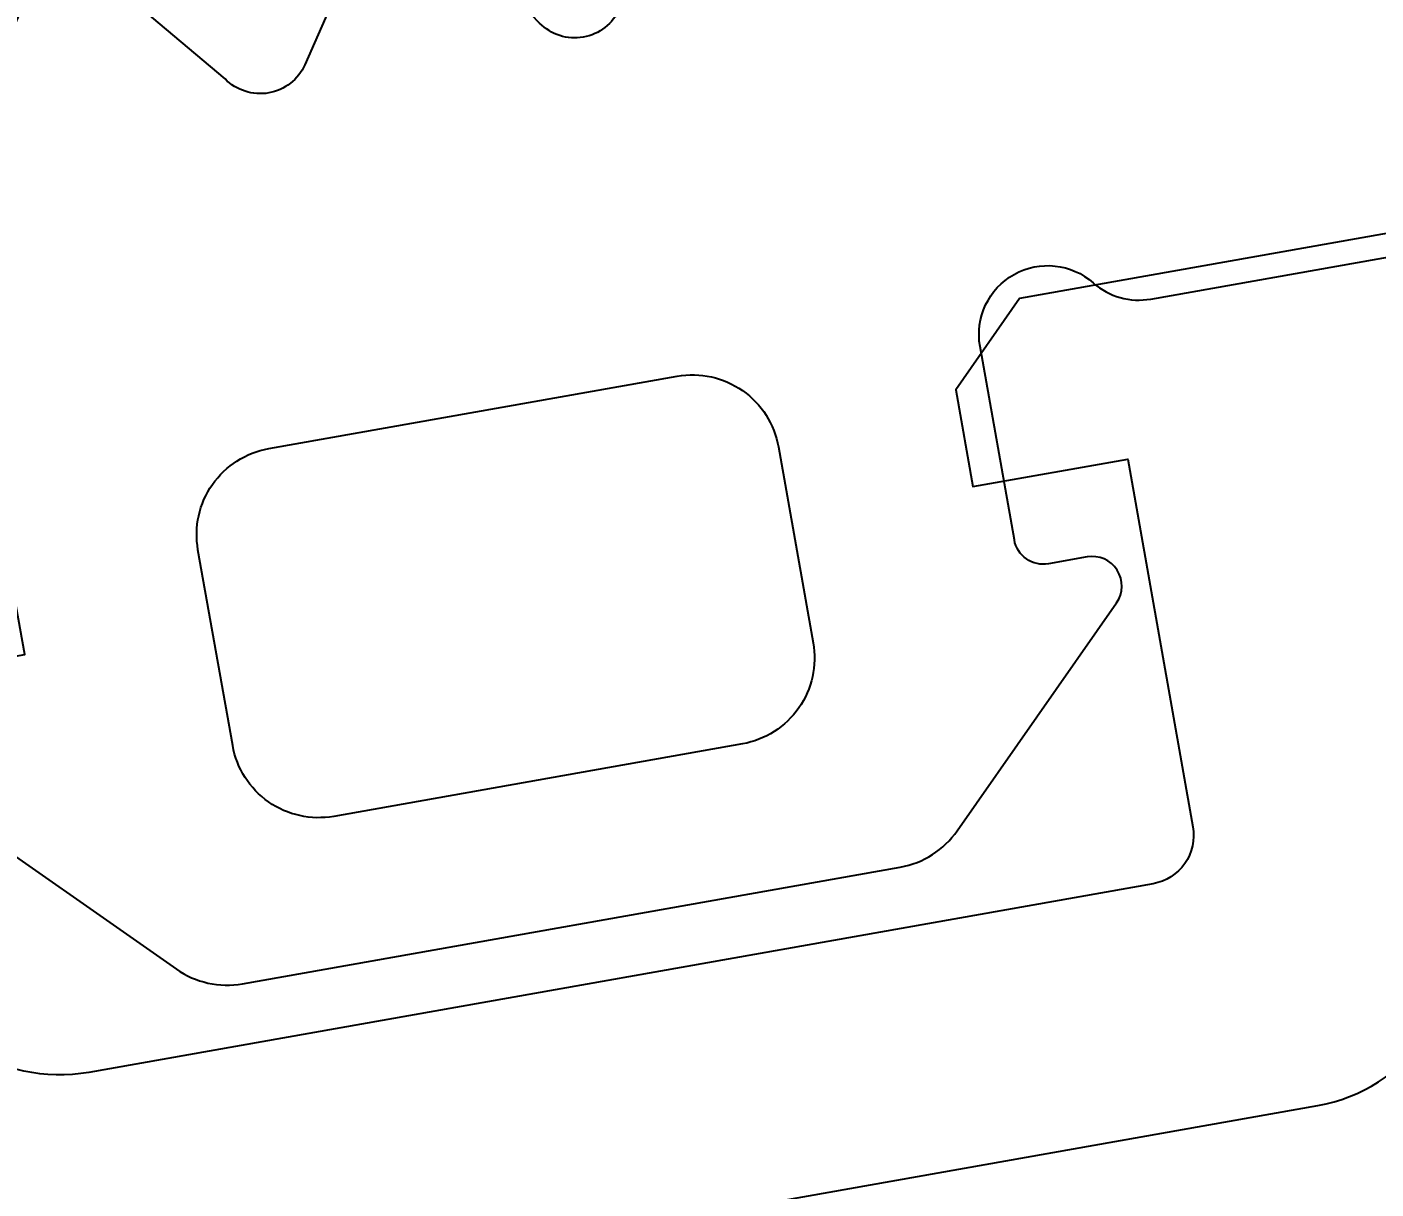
# Model space of a CAD drawing. Header units: millimetres. Extents: x 0 to 8967983, y -224399 to 13801.
# Drawn here: x 69245.44 to 69253.81, y -193874.36 to -193867.15 of the extents above; entities that cross this region are included whole.
import ezdxf
from ezdxf import colors
from ezdxf.entities.mleader import LeaderData, LeaderLine
from ezdxf.math import Vec2, Vec3

# ---------------------------------------------------------------- set-up
doc = ezdxf.new("R2010")
doc.units = ezdxf.units.MM
doc.header["$LTSCALE"] = 10
doc.layers.add('Архитектура', color=251, linetype='Continuous')
doc.layers.get('0').off()
doc.layers.get('0').freeze()
doc.styles.add('ISOCPEUR', font='isocpeur.TTF', dxfattribs={"width": 0.7})

# ---------------------------------------------------------------- blocks, each defined once
blk = doc.blocks.new('_DOTSMALL')
at = {"color": 0, "linetype": 'ByBlock', "const_width": 0.5}
blk.add_lwpolyline([(-0.0625, 0, 1), (0.0625, 0, 1)], format="xyb", close=True, dxfattribs=at)

msp = doc.modelspace()

# ---------------------------------------------------------------- linework, layer by layer
at = {"layer": 'Архитектура', "lineweight": 25, "transparency": 33554684}
for points in [[(69259.9549, -193829.3696), (69265.7392, -193862.0058, 0.414326), (69266.3752, -193862.4503), (69267.6958, -193862.2162, 0.410627), (69268.1415, -193861.587), (69268.0232, -193860.9199, 0.492552), (69267.7586, -193860.7192), (69267.2604, -193860.8075, -0.441111), (69266.9778, -193860.6099), (69266.7097, -193858.7558, -0.208057), (69266.9901, -193857.9, -0.000016), (69268.9176, -193855.1451, -0.439819), (69270.3609, -193854.8893, -0.000016), (69273.1178, -193856.8139, -0.208057), (69273.6752, -193857.5212), (69274.0608, -193859.3545, -0.441111), (69273.8632, -193859.6372), (69273.3651, -193859.7255, 0.492552), (69273.1855, -193860.005), (69273.3037, -193860.6721, 0.410627), (69273.9385, -193861.1098), (69275.2591, -193860.8757, 0.414326), (69275.7036, -193860.2397), (69269.9192, -193827.6035, 0.523933)], [(69259.9549, -193829.3696), (69265.7392, -193862.0058, 0.414326), (69266.3752, -193862.4503), (69267.6958, -193862.2162, 0.410627), (69268.1415, -193861.587), (69268.0232, -193860.9199, 0.492552), (69267.7586, -193860.7192), (69267.2604, -193860.8075, -0.441111), (69266.9778, -193860.6099), (69266.7097, -193858.7558, -0.208057), (69266.9901, -193857.9, -0.000016), (69268.9176, -193855.1451, -0.439819), (69270.3609, -193854.8893, -0.000016), (69273.1178, -193856.8139, -0.208057), (69273.6752, -193857.5212), (69274.0608, -193859.3545, -0.441111), (69273.8632, -193859.6372), (69273.3651, -193859.7255, 0.492552), (69273.1855, -193860.005), (69273.3037, -193860.6721, 0.410627), (69273.9385, -193861.1098), (69275.2591, -193860.8757, 0.414326), (69275.7036, -193860.2397), (69269.9192, -193827.6035, 0.523933)], [(69259.9549, -193829.3696), (69265.7392, -193862.0058, 0.414326), (69266.3752, -193862.4503), (69267.6958, -193862.2162, 0.410627), (69268.1415, -193861.587), (69268.0232, -193860.9199, 0.492552), (69267.7586, -193860.7192), (69267.2604, -193860.8075, -0.441111), (69266.9778, -193860.6099), (69266.7097, -193858.7558, -0.208057), (69266.9901, -193857.9, -0.000016), (69268.9176, -193855.1451, -0.439819), (69270.3609, -193854.8893, -0.000016), (69273.1178, -193856.8139, -0.208057), (69273.6752, -193857.5212), (69274.0608, -193859.3545, -0.441111), (69273.8632, -193859.6372), (69273.3651, -193859.7255, 0.492552), (69273.1855, -193860.005), (69273.3037, -193860.6721, 0.410627), (69273.9385, -193861.1098), (69275.2591, -193860.8757, 0.414326), (69275.7036, -193860.2397), (69269.9192, -193827.6035, 0.523933)], [(69259.9549, -193829.3696), (69265.7392, -193862.0058, 0.414326), (69266.3752, -193862.4503), (69267.6958, -193862.2162, 0.410627), (69268.1415, -193861.587), (69268.0232, -193860.9199, 0.492552), (69267.7586, -193860.7192), (69267.2604, -193860.8075, -0.441111), (69266.9778, -193860.6099), (69266.7097, -193858.7558, -0.208057), (69266.9901, -193857.9, -0.000016), (69268.9176, -193855.1451, -0.439819), (69270.3609, -193854.8893, -0.000016), (69273.1178, -193856.8139, -0.208057), (69273.6752, -193857.5212), (69274.0608, -193859.3545, -0.441111), (69273.8632, -193859.6372), (69273.3651, -193859.7255, 0.492552), (69273.1855, -193860.005), (69273.3037, -193860.6721, 0.410627), (69273.9385, -193861.1098), (69275.2591, -193860.8757, 0.414326), (69275.7036, -193860.2397), (69269.9192, -193827.6035, 0.523933)], [(69259.9549, -193829.3696), (69265.7392, -193862.0058, 0.414326), (69266.3752, -193862.4503), (69267.6958, -193862.2162, 0.410627), (69268.1415, -193861.587), (69268.0232, -193860.9199, 0.492552), (69267.7586, -193860.7192), (69267.2604, -193860.8075, -0.441111), (69266.9778, -193860.6099), (69266.7097, -193858.7558, -0.208057), (69266.9901, -193857.9, -0.000016), (69268.9176, -193855.1451, -0.439819), (69270.3609, -193854.8893, -0.000016), (69273.1178, -193856.8139, -0.208057), (69273.6752, -193857.5212), (69274.0608, -193859.3545, -0.441111), (69273.8632, -193859.6372), (69273.3651, -193859.7255, 0.492552), (69273.1855, -193860.005), (69273.3037, -193860.6721, 0.410627), (69273.9385, -193861.1098), (69275.2591, -193860.8757, 0.414326), (69275.7036, -193860.2397), (69269.9192, -193827.6035, 0.523933)], [(69259.9549, -193829.3696), (69265.7392, -193862.0058, 0.414326), (69266.3752, -193862.4503), (69267.6958, -193862.2162, 0.410627), (69268.1415, -193861.587), (69268.0232, -193860.9199, 0.492552), (69267.7586, -193860.7192), (69267.2604, -193860.8075, -0.441111), (69266.9778, -193860.6099), (69266.7097, -193858.7558, -0.208057), (69266.9901, -193857.9, -0.000016), (69268.9176, -193855.1451, -0.439819), (69270.3609, -193854.8893, -0.000016), (69273.1178, -193856.8139, -0.208057), (69273.6752, -193857.5212), (69274.0608, -193859.3545, -0.441111), (69273.8632, -193859.6372), (69273.3651, -193859.7255, 0.492552), (69273.1855, -193860.005), (69273.3037, -193860.6721, 0.410627), (69273.9385, -193861.1098), (69275.2591, -193860.8757, 0.414326), (69275.7036, -193860.2397), (69269.9192, -193827.6035, 0.523933)], [(69259.9549, -193829.3696), (69265.7392, -193862.0058, 0.414326), (69266.3752, -193862.4503), (69267.6958, -193862.2162, 0.410627), (69268.1415, -193861.587), (69268.0232, -193860.9199, 0.492552), (69267.7586, -193860.7192), (69267.2604, -193860.8075, -0.441111), (69266.9778, -193860.6099), (69266.7097, -193858.7558, -0.208057), (69266.9901, -193857.9, -0.000016), (69268.9176, -193855.1451, -0.439819), (69270.3609, -193854.8893, -0.000016), (69273.1178, -193856.8139, -0.208057), (69273.6752, -193857.5212), (69274.0608, -193859.3545, -0.441111), (69273.8632, -193859.6372), (69273.3651, -193859.7255, 0.492552), (69273.1855, -193860.005), (69273.3037, -193860.6721, 0.410627), (69273.9385, -193861.1098), (69275.2591, -193860.8757, 0.414326), (69275.7036, -193860.2397), (69269.9192, -193827.6035, 0.523933)], [(69259.9549, -193829.3696), (69265.7392, -193862.0058, 0.414326), (69266.3752, -193862.4503), (69267.6958, -193862.2162, 0.410627), (69268.1415, -193861.587), (69268.0232, -193860.9199, 0.492552), (69267.7586, -193860.7192), (69267.2604, -193860.8075, -0.441111), (69266.9778, -193860.6099), (69266.7097, -193858.7558, -0.208057), (69266.9901, -193857.9, -0.000016), (69268.9176, -193855.1451, -0.439819), (69270.3609, -193854.8893, -0.000016), (69273.1178, -193856.8139, -0.208057), (69273.6752, -193857.5212), (69274.0608, -193859.3545, -0.441111), (69273.8632, -193859.6372), (69273.3651, -193859.7255, 0.492552), (69273.1855, -193860.005), (69273.3037, -193860.6721, 0.410627), (69273.9385, -193861.1098), (69275.2591, -193860.8757, 0.414326), (69275.7036, -193860.2397), (69269.9192, -193827.6035, 0.523933)], [(69259.9549, -193829.3696), (69265.7392, -193862.0058, 0.414326), (69266.3752, -193862.4503), (69267.6958, -193862.2162, 0.410627), (69268.1415, -193861.587), (69268.0232, -193860.9199, 0.492552), (69267.7586, -193860.7192), (69267.2604, -193860.8075, -0.441111), (69266.9778, -193860.6099), (69266.7097, -193858.7558, -0.208057), (69266.9901, -193857.9, -0.000016), (69268.9176, -193855.1451, -0.439819), (69270.3609, -193854.8893, -0.000016), (69273.1178, -193856.8139, -0.208057), (69273.6752, -193857.5212), (69274.0608, -193859.3545, -0.441111), (69273.8632, -193859.6372), (69273.3651, -193859.7255, 0.492552), (69273.1855, -193860.005), (69273.3037, -193860.6721, 0.410627), (69273.9385, -193861.1098), (69275.2591, -193860.8757, 0.414326), (69275.7036, -193860.2397), (69269.9192, -193827.6035, 0.523933)], [(69259.9549, -193829.3696), (69265.7392, -193862.0058, 0.414326), (69266.3752, -193862.4503), (69267.6958, -193862.2162, 0.410627), (69268.1415, -193861.587), (69268.0232, -193860.9199, 0.492552), (69267.7586, -193860.7192), (69267.2604, -193860.8075, -0.441111), (69266.9778, -193860.6099), (69266.7097, -193858.7558, -0.208057), (69266.9901, -193857.9, -0.000016), (69268.9176, -193855.1451, -0.439819), (69270.3609, -193854.8893, -0.000016), (69273.1178, -193856.8139, -0.208057), (69273.6752, -193857.5212), (69274.0608, -193859.3545, -0.441111), (69273.8632, -193859.6372), (69273.3651, -193859.7255, 0.492552), (69273.1855, -193860.005), (69273.3037, -193860.6721, 0.410627), (69273.9385, -193861.1098), (69275.2591, -193860.8757, 0.414326), (69275.7036, -193860.2397), (69269.9192, -193827.6035, 0.523933)], [(69259.9549, -193829.3696), (69265.7392, -193862.0058, 0.414326), (69266.3752, -193862.4503), (69267.6958, -193862.2162, 0.410627), (69268.1415, -193861.587), (69268.0232, -193860.9199, 0.492552), (69267.7586, -193860.7192), (69267.2604, -193860.8075, -0.441111), (69266.9778, -193860.6099), (69266.7097, -193858.7558, -0.208057), (69266.9901, -193857.9, -0.000016), (69268.9176, -193855.1451, -0.439819), (69270.3609, -193854.8893, -0.000016), (69273.1178, -193856.8139, -0.208057), (69273.6752, -193857.5212), (69274.0608, -193859.3545, -0.441111), (69273.8632, -193859.6372), (69273.3651, -193859.7255, 0.492552), (69273.1855, -193860.005), (69273.3037, -193860.6721, 0.410627), (69273.9385, -193861.1098), (69275.2591, -193860.8757, 0.414326), (69275.7036, -193860.2397), (69269.9192, -193827.6035, 0.523933)], [(69259.9549, -193829.3696), (69265.7392, -193862.0058, 0.414326), (69266.3752, -193862.4503), (69267.6958, -193862.2162, 0.410627), (69268.1415, -193861.587), (69268.0232, -193860.9199, 0.492552), (69267.7586, -193860.7192), (69267.2604, -193860.8075, -0.441111), (69266.9778, -193860.6099), (69266.7097, -193858.7558, -0.208057), (69266.9901, -193857.9, -0.000016), (69268.9176, -193855.1451, -0.439819), (69270.3609, -193854.8893, -0.000016), (69273.1178, -193856.8139, -0.208057), (69273.6752, -193857.5212), (69274.0608, -193859.3545, -0.441111), (69273.8632, -193859.6372), (69273.3651, -193859.7255, 0.492552), (69273.1855, -193860.005), (69273.3037, -193860.6721, 0.410627), (69273.9385, -193861.1098), (69275.2591, -193860.8757, 0.414326), (69275.7036, -193860.2397), (69269.9192, -193827.6035, 0.523933)], [(69259.9549, -193829.3696), (69265.7392, -193862.0058, 0.414326), (69266.3752, -193862.4503), (69267.6958, -193862.2162, 0.410627), (69268.1415, -193861.587), (69268.0232, -193860.9199, 0.492552), (69267.7586, -193860.7192), (69267.2604, -193860.8075, -0.441111), (69266.9778, -193860.6099), (69266.7097, -193858.7558, -0.208057), (69266.9901, -193857.9, -0.000016), (69268.9176, -193855.1451, -0.439819), (69270.3609, -193854.8893, -0.000016), (69273.1178, -193856.8139, -0.208057), (69273.6752, -193857.5212), (69274.0608, -193859.3545, -0.441111), (69273.8632, -193859.6372), (69273.3651, -193859.7255, 0.492552), (69273.1855, -193860.005), (69273.3037, -193860.6721, 0.410627), (69273.9385, -193861.1098), (69275.2591, -193860.8757, 0.414326), (69275.7036, -193860.2397), (69269.9192, -193827.6035, 0.523933)], [(69259.9549, -193829.3696), (69265.7392, -193862.0058, 0.414326), (69266.3752, -193862.4503), (69267.6958, -193862.2162, 0.410627), (69268.1415, -193861.587), (69268.0232, -193860.9199, 0.492552), (69267.7586, -193860.7192), (69267.2604, -193860.8075, -0.441111), (69266.9778, -193860.6099), (69266.7097, -193858.7558, -0.208057), (69266.9901, -193857.9, -0.000016), (69268.9176, -193855.1451, -0.439819), (69270.3609, -193854.8893, -0.000016), (69273.1178, -193856.8139, -0.208057), (69273.6752, -193857.5212), (69274.0608, -193859.3545, -0.441111), (69273.8632, -193859.6372), (69273.3651, -193859.7255, 0.492552), (69273.1855, -193860.005), (69273.3037, -193860.6721, 0.410627), (69273.9385, -193861.1098), (69275.2591, -193860.8757, 0.414326), (69275.7036, -193860.2397), (69269.9192, -193827.6035, 0.523933)], [(69259.9549, -193829.3696), (69265.7392, -193862.0058, 0.414326), (69266.3752, -193862.4503), (69267.6958, -193862.2162, 0.410627), (69268.1415, -193861.587), (69268.0232, -193860.9199, 0.492552), (69267.7586, -193860.7192), (69267.2604, -193860.8075, -0.441111), (69266.9778, -193860.6099), (69266.7097, -193858.7558, -0.208057), (69266.9901, -193857.9, -0.000016), (69268.9176, -193855.1451, -0.439819), (69270.3609, -193854.8893, -0.000016), (69273.1178, -193856.8139, -0.208057), (69273.6752, -193857.5212), (69274.0608, -193859.3545, -0.441111), (69273.8632, -193859.6372), (69273.3651, -193859.7255, 0.492552), (69273.1855, -193860.005), (69273.3037, -193860.6721, 0.410627), (69273.9385, -193861.1098), (69275.2591, -193860.8757, 0.414326), (69275.7036, -193860.2397), (69269.9192, -193827.6035, 0.523933)], [(69259.9549, -193829.3696), (69265.7392, -193862.0058, 0.414326), (69266.3752, -193862.4503), (69267.6958, -193862.2162, 0.410627), (69268.1415, -193861.587), (69268.0232, -193860.9199, 0.492552), (69267.7586, -193860.7192), (69267.2604, -193860.8075, -0.441111), (69266.9778, -193860.6099), (69266.7097, -193858.7558, -0.208057), (69266.9901, -193857.9, -0.000016), (69268.9176, -193855.1451, -0.439819), (69270.3609, -193854.8893, -0.000016), (69273.1178, -193856.8139, -0.208057), (69273.6752, -193857.5212), (69274.0608, -193859.3545, -0.441111), (69273.8632, -193859.6372), (69273.3651, -193859.7255, 0.492552), (69273.1855, -193860.005), (69273.3037, -193860.6721, 0.410627), (69273.9385, -193861.1098), (69275.2591, -193860.8757, 0.414326), (69275.7036, -193860.2397), (69269.9192, -193827.6035, 0.523933)], [(69259.9549, -193829.3696), (69265.7392, -193862.0058, 0.414326), (69266.3752, -193862.4503), (69267.6958, -193862.2162, 0.410627), (69268.1415, -193861.587), (69268.0232, -193860.9199, 0.492552), (69267.7586, -193860.7192), (69267.2604, -193860.8075, -0.441111), (69266.9778, -193860.6099), (69266.7097, -193858.7558, -0.208057), (69266.9901, -193857.9, -0.000016), (69268.9176, -193855.1451, -0.439819), (69270.3609, -193854.8893, -0.000016), (69273.1178, -193856.8139, -0.208057), (69273.6752, -193857.5212), (69274.0608, -193859.3545, -0.441111), (69273.8632, -193859.6372), (69273.3651, -193859.7255, 0.492552), (69273.1855, -193860.005), (69273.3037, -193860.6721, 0.410627), (69273.9385, -193861.1098), (69275.2591, -193860.8757, 0.414326), (69275.7036, -193860.2397), (69269.9192, -193827.6035, 0.523933)], [(69259.9549, -193829.3696), (69265.7392, -193862.0058, 0.414326), (69266.3752, -193862.4503), (69267.6958, -193862.2162, 0.410627), (69268.1415, -193861.587), (69268.0232, -193860.9199, 0.492552), (69267.7586, -193860.7192), (69267.2604, -193860.8075, -0.441111), (69266.9778, -193860.6099), (69266.7097, -193858.7558, -0.208057), (69266.9901, -193857.9, -0.000016), (69268.9176, -193855.1451, -0.439819), (69270.3609, -193854.8893, -0.000016), (69273.1178, -193856.8139, -0.208057), (69273.6752, -193857.5212), (69274.0608, -193859.3545, -0.441111), (69273.8632, -193859.6372), (69273.3651, -193859.7255, 0.492552), (69273.1855, -193860.005), (69273.3037, -193860.6721, 0.410627), (69273.9385, -193861.1098), (69275.2591, -193860.8757, 0.414326), (69275.7036, -193860.2397), (69269.9192, -193827.6035, 0.523933)], [(69259.9549, -193829.3696), (69265.7392, -193862.0058, 0.414326), (69266.3752, -193862.4503), (69267.6958, -193862.2162, 0.410627), (69268.1415, -193861.587), (69268.0232, -193860.9199, 0.492552), (69267.7586, -193860.7192), (69267.2604, -193860.8075, -0.441111), (69266.9778, -193860.6099), (69266.7097, -193858.7558, -0.208057), (69266.9901, -193857.9, -0.000016), (69268.9176, -193855.1451, -0.439819), (69270.3609, -193854.8893, -0.000016), (69273.1178, -193856.8139, -0.208057), (69273.6752, -193857.5212), (69274.0608, -193859.3545, -0.441111), (69273.8632, -193859.6372), (69273.3651, -193859.7255, 0.492552), (69273.1855, -193860.005), (69273.3037, -193860.6721, 0.410627), (69273.9385, -193861.1098), (69275.2591, -193860.8757, 0.414326), (69275.7036, -193860.2397), (69269.9192, -193827.6035, 0.523933)], [(69291.2154, -193861.8142), (69251.5933, -193868.8367), (69251.1982, -193869.4021), (69251.3046, -193870.0023), (69252.265, -193869.8321), (69252.6693, -193872.113, -0.414362), (69252.4224, -193872.4664), (69245.8196, -193873.6366, -0.414326), (69244.6182, -193872.797), (69244.3415, -193871.2363), (69245.422, -193871.0448), (69245.3156, -193870.4446), (69244.6303, -193870.0708), (69241.2688, -193870.6666, 0.551224), (69241.0739, -193871.1437), (69242.8838, -193873.6708, -0.267349), (69242.9841, -193874.7002)], [(69291.2154, -193861.8142), (69251.5933, -193868.8367), (69251.1982, -193869.4021), (69251.3046, -193870.0023), (69252.265, -193869.8321), (69252.6693, -193872.113, -0.414362), (69252.4224, -193872.4664), (69245.8196, -193873.6366, -0.414326), (69244.6182, -193872.797), (69244.3415, -193871.2363), (69245.422, -193871.0448), (69245.3156, -193870.4446), (69244.6303, -193870.0708), (69241.2688, -193870.6666, 0.551224), (69241.0739, -193871.1437), (69242.8838, -193873.6708, -0.267349), (69242.9841, -193874.7002)], [(69291.2154, -193861.8142), (69251.5933, -193868.8367), (69251.1982, -193869.4021), (69251.3046, -193870.0023), (69252.265, -193869.8321), (69252.6693, -193872.113, -0.414362), (69252.4224, -193872.4664), (69245.8196, -193873.6366, -0.414326), (69244.6182, -193872.797), (69244.3415, -193871.2363), (69245.422, -193871.0448), (69245.3156, -193870.4446), (69244.6303, -193870.0708), (69241.2688, -193870.6666, 0.551224), (69241.0739, -193871.1437), (69242.8838, -193873.6708, -0.267349), (69242.9841, -193874.7002)], [(69291.2154, -193861.8142), (69251.5933, -193868.8367), (69251.1982, -193869.4021), (69251.3046, -193870.0023), (69252.265, -193869.8321), (69252.6693, -193872.113, -0.414362), (69252.4224, -193872.4664), (69245.8196, -193873.6366, -0.414326), (69244.6182, -193872.797), (69244.3415, -193871.2363), (69245.422, -193871.0448), (69245.3156, -193870.4446), (69244.6303, -193870.0708), (69241.2688, -193870.6666, 0.551224), (69241.0739, -193871.1437), (69242.8838, -193873.6708, -0.267349), (69242.9841, -193874.7002)], [(69291.2154, -193861.8142), (69251.5933, -193868.8367), (69251.1982, -193869.4021), (69251.3046, -193870.0023), (69252.265, -193869.8321), (69252.6693, -193872.113, -0.414362), (69252.4224, -193872.4664), (69245.8196, -193873.6366, -0.414326), (69244.6182, -193872.797), (69244.3415, -193871.2363), (69245.422, -193871.0448), (69245.3156, -193870.4446), (69244.6303, -193870.0708), (69241.2688, -193870.6666, 0.551224), (69241.0739, -193871.1437), (69242.8838, -193873.6708, -0.267349), (69242.9841, -193874.7002)], [(69291.2154, -193861.8142), (69251.5933, -193868.8367), (69251.1982, -193869.4021), (69251.3046, -193870.0023), (69252.265, -193869.8321), (69252.6693, -193872.113, -0.414362), (69252.4224, -193872.4664), (69245.8196, -193873.6366, -0.414326), (69244.6182, -193872.797), (69244.3415, -193871.2363), (69245.422, -193871.0448), (69245.3156, -193870.4446), (69244.6303, -193870.0708), (69241.2688, -193870.6666, 0.551224), (69241.0739, -193871.1437), (69242.8838, -193873.6708, -0.267349), (69242.9841, -193874.7002)], [(69291.2154, -193861.8142), (69251.5933, -193868.8367), (69251.1982, -193869.4021), (69251.3046, -193870.0023), (69252.265, -193869.8321), (69252.6693, -193872.113, -0.414362), (69252.4224, -193872.4664), (69245.8196, -193873.6366, -0.414326), (69244.6182, -193872.797), (69244.3415, -193871.2363), (69245.422, -193871.0448), (69245.3156, -193870.4446), (69244.6303, -193870.0708), (69241.2688, -193870.6666, 0.551224), (69241.0739, -193871.1437), (69242.8838, -193873.6708, -0.267349), (69242.9841, -193874.7002)], [(69291.2154, -193861.8142), (69251.5933, -193868.8367), (69251.1982, -193869.4021), (69251.3046, -193870.0023), (69252.265, -193869.8321), (69252.6693, -193872.113, -0.414362), (69252.4224, -193872.4664), (69245.8196, -193873.6366, -0.414326), (69244.6182, -193872.797), (69244.3415, -193871.2363), (69245.422, -193871.0448), (69245.3156, -193870.4446), (69244.6303, -193870.0708), (69241.2688, -193870.6666, 0.551224), (69241.0739, -193871.1437), (69242.8838, -193873.6708, -0.267349), (69242.9841, -193874.7002)], [(69291.2154, -193861.8142), (69251.5933, -193868.8367), (69251.1982, -193869.4021), (69251.3046, -193870.0023), (69252.265, -193869.8321), (69252.6693, -193872.113, -0.414362), (69252.4224, -193872.4664), (69245.8196, -193873.6366, -0.414326), (69244.6182, -193872.797), (69244.3415, -193871.2363), (69245.422, -193871.0448), (69245.3156, -193870.4446), (69244.6303, -193870.0708), (69241.2688, -193870.6666, 0.551224), (69241.0739, -193871.1437), (69242.8838, -193873.6708, -0.267349), (69242.9841, -193874.7002)], [(69291.2154, -193861.8142), (69251.5933, -193868.8367), (69251.1982, -193869.4021), (69251.3046, -193870.0023), (69252.265, -193869.8321), (69252.6693, -193872.113, -0.414362), (69252.4224, -193872.4664), (69245.8196, -193873.6366, -0.414326), (69244.6182, -193872.797), (69244.3415, -193871.2363), (69245.422, -193871.0448), (69245.3156, -193870.4446), (69244.6303, -193870.0708), (69241.2688, -193870.6666, 0.551224), (69241.0739, -193871.1437), (69242.8838, -193873.6708, -0.267349), (69242.9841, -193874.7002)], [(69291.2154, -193861.8142), (69251.5933, -193868.8367), (69251.1982, -193869.4021), (69251.3046, -193870.0023), (69252.265, -193869.8321), (69252.6693, -193872.113, -0.414362), (69252.4224, -193872.4664), (69245.8196, -193873.6366, -0.414326), (69244.6182, -193872.797), (69244.3415, -193871.2363), (69245.422, -193871.0448), (69245.3156, -193870.4446), (69244.6303, -193870.0708), (69241.2688, -193870.6666, 0.551224), (69241.0739, -193871.1437), (69242.8838, -193873.6708, -0.267349), (69242.9841, -193874.7002)], [(69291.2154, -193861.8142), (69251.5933, -193868.8367), (69251.1982, -193869.4021), (69251.3046, -193870.0023), (69252.265, -193869.8321), (69252.6693, -193872.113, -0.414362), (69252.4224, -193872.4664), (69245.8196, -193873.6366, -0.414326), (69244.6182, -193872.797), (69244.3415, -193871.2363), (69245.422, -193871.0448), (69245.3156, -193870.4446), (69244.6303, -193870.0708), (69241.2688, -193870.6666, 0.551224), (69241.0739, -193871.1437), (69242.8838, -193873.6708, -0.267349), (69242.9841, -193874.7002)], [(69291.2154, -193861.8142), (69251.5933, -193868.8367), (69251.1982, -193869.4021), (69251.3046, -193870.0023), (69252.265, -193869.8321), (69252.6693, -193872.113, -0.414362), (69252.4224, -193872.4664), (69245.8196, -193873.6366, -0.414326), (69244.6182, -193872.797), (69244.3415, -193871.2363), (69245.422, -193871.0448), (69245.3156, -193870.4446), (69244.6303, -193870.0708), (69241.2688, -193870.6666, 0.551224), (69241.0739, -193871.1437), (69242.8838, -193873.6708, -0.267349), (69242.9841, -193874.7002)], [(69291.2154, -193861.8142), (69251.5933, -193868.8367), (69251.1982, -193869.4021), (69251.3046, -193870.0023), (69252.265, -193869.8321), (69252.6693, -193872.113, -0.414362), (69252.4224, -193872.4664), (69245.8196, -193873.6366, -0.414326), (69244.6182, -193872.797), (69244.3415, -193871.2363), (69245.422, -193871.0448), (69245.3156, -193870.4446), (69244.6303, -193870.0708), (69241.2688, -193870.6666, 0.551224), (69241.0739, -193871.1437), (69242.8838, -193873.6708, -0.267349), (69242.9841, -193874.7002)], [(69291.2154, -193861.8142), (69251.5933, -193868.8367), (69251.1982, -193869.4021), (69251.3046, -193870.0023), (69252.265, -193869.8321), (69252.6693, -193872.113, -0.414362), (69252.4224, -193872.4664), (69245.8196, -193873.6366, -0.414326), (69244.6182, -193872.797), (69244.3415, -193871.2363), (69245.422, -193871.0448), (69245.3156, -193870.4446), (69244.6303, -193870.0708), (69241.2688, -193870.6666, 0.551224), (69241.0739, -193871.1437), (69242.8838, -193873.6708, -0.267349), (69242.9841, -193874.7002)], [(69291.2154, -193861.8142), (69251.5933, -193868.8367), (69251.1982, -193869.4021), (69251.3046, -193870.0023), (69252.265, -193869.8321), (69252.6693, -193872.113, -0.414362), (69252.4224, -193872.4664), (69245.8196, -193873.6366, -0.414326), (69244.6182, -193872.797), (69244.3415, -193871.2363), (69245.422, -193871.0448), (69245.3156, -193870.4446), (69244.6303, -193870.0708), (69241.2688, -193870.6666, 0.551224), (69241.0739, -193871.1437), (69242.8838, -193873.6708, -0.267349), (69242.9841, -193874.7002)], [(69291.2154, -193861.8142), (69251.5933, -193868.8367), (69251.1982, -193869.4021), (69251.3046, -193870.0023), (69252.265, -193869.8321), (69252.6693, -193872.113, -0.414362), (69252.4224, -193872.4664), (69245.8196, -193873.6366, -0.414326), (69244.6182, -193872.797), (69244.3415, -193871.2363), (69245.422, -193871.0448), (69245.3156, -193870.4446), (69244.6303, -193870.0708), (69241.2688, -193870.6666, 0.551224), (69241.0739, -193871.1437), (69242.8838, -193873.6708, -0.267349), (69242.9841, -193874.7002)], [(69291.2154, -193861.8142), (69251.5933, -193868.8367), (69251.1982, -193869.4021), (69251.3046, -193870.0023), (69252.265, -193869.8321), (69252.6693, -193872.113, -0.414362), (69252.4224, -193872.4664), (69245.8196, -193873.6366, -0.414326), (69244.6182, -193872.797), (69244.3415, -193871.2363), (69245.422, -193871.0448), (69245.3156, -193870.4446), (69244.6303, -193870.0708), (69241.2688, -193870.6666, 0.551224), (69241.0739, -193871.1437), (69242.8838, -193873.6708, -0.267349), (69242.9841, -193874.7002)], [(69260.8758, -193864.2121, 0.035408), (69253.4876, -193865.5216), (69253.1351, -193866.327, -0.527868), (69252.6395, -193866.4148), (69252.0317, -193865.7796, 0.527868), (69251.5361, -193865.8675), (69251.0635, -193866.6942, -0.527868), (69250.5679, -193866.782), (69249.96, -193866.1468, 0.527868), (69249.4645, -193866.2346), (69249.1119, -193867.04, -0.527868), (69248.6164, -193867.1279), (69248.0084, -193866.4927, 0.527868), (69247.5129, -193866.5805), (69247.1603, -193867.3859, -0.527868), (69246.6648, -193867.4738), (69245.9369, -193866.8599, 0.527868), (69245.4413, -193866.9477), (69245.0887, -193867.7531, -0.527868)], [(69260.8758, -193864.2121, 0.035408), (69253.4876, -193865.5216), (69253.1351, -193866.327, -0.527868), (69252.6395, -193866.4148), (69252.0317, -193865.7796, 0.527868), (69251.5361, -193865.8675), (69251.0635, -193866.6942, -0.527868), (69250.5679, -193866.782), (69249.96, -193866.1468, 0.527868), (69249.4645, -193866.2346), (69249.1119, -193867.04, -0.527868), (69248.6164, -193867.1279), (69248.0084, -193866.4927, 0.527868), (69247.5129, -193866.5805), (69247.1603, -193867.3859, -0.527868), (69246.6648, -193867.4738), (69245.9369, -193866.8599, 0.527868), (69245.4413, -193866.9477), (69245.0887, -193867.7531, -0.527868)], [(69260.8758, -193864.2121, 0.035408), (69253.4876, -193865.5216), (69253.1351, -193866.327, -0.527868), (69252.6395, -193866.4148), (69252.0317, -193865.7796, 0.527868), (69251.5361, -193865.8675), (69251.0635, -193866.6942, -0.527868), (69250.5679, -193866.782), (69249.96, -193866.1468, 0.527868), (69249.4645, -193866.2346), (69249.1119, -193867.04, -0.527868), (69248.6164, -193867.1279), (69248.0084, -193866.4927, 0.527868), (69247.5129, -193866.5805), (69247.1603, -193867.3859, -0.527868), (69246.6648, -193867.4738), (69245.9369, -193866.8599, 0.527868), (69245.4413, -193866.9477), (69245.0887, -193867.7531, -0.527868)], [(69260.8758, -193864.2121, 0.035408), (69253.4876, -193865.5216), (69253.1351, -193866.327, -0.527868), (69252.6395, -193866.4148), (69252.0317, -193865.7796, 0.527868), (69251.5361, -193865.8675), (69251.0635, -193866.6942, -0.527868), (69250.5679, -193866.782), (69249.96, -193866.1468, 0.527868), (69249.4645, -193866.2346), (69249.1119, -193867.04, -0.527868), (69248.6164, -193867.1279), (69248.0084, -193866.4927, 0.527868), (69247.5129, -193866.5805), (69247.1603, -193867.3859, -0.527868), (69246.6648, -193867.4738), (69245.9369, -193866.8599, 0.527868), (69245.4413, -193866.9477), (69245.0887, -193867.7531, -0.527868)], [(69260.8758, -193864.2121, 0.035408), (69253.4876, -193865.5216), (69253.1351, -193866.327, -0.527868), (69252.6395, -193866.4148), (69252.0317, -193865.7796, 0.527868), (69251.5361, -193865.8675), (69251.0635, -193866.6942, -0.527868), (69250.5679, -193866.782), (69249.96, -193866.1468, 0.527868), (69249.4645, -193866.2346), (69249.1119, -193867.04, -0.527868), (69248.6164, -193867.1279), (69248.0084, -193866.4927, 0.527868), (69247.5129, -193866.5805), (69247.1603, -193867.3859, -0.527868), (69246.6648, -193867.4738), (69245.9369, -193866.8599, 0.527868), (69245.4413, -193866.9477), (69245.0887, -193867.7531, -0.527868)], [(69260.8758, -193864.2121, 0.035408), (69253.4876, -193865.5216), (69253.1351, -193866.327, -0.527868), (69252.6395, -193866.4148), (69252.0317, -193865.7796, 0.527868), (69251.5361, -193865.8675), (69251.0635, -193866.6942, -0.527868), (69250.5679, -193866.782), (69249.96, -193866.1468, 0.527868), (69249.4645, -193866.2346), (69249.1119, -193867.04, -0.527868), (69248.6164, -193867.1279), (69248.0084, -193866.4927, 0.527868), (69247.5129, -193866.5805), (69247.1603, -193867.3859, -0.527868), (69246.6648, -193867.4738), (69245.9369, -193866.8599, 0.527868), (69245.4413, -193866.9477), (69245.0887, -193867.7531, -0.527868)], [(69260.8758, -193864.2121, 0.035408), (69253.4876, -193865.5216), (69253.1351, -193866.327, -0.527868), (69252.6395, -193866.4148), (69252.0317, -193865.7796, 0.527868), (69251.5361, -193865.8675), (69251.0635, -193866.6942, -0.527868), (69250.5679, -193866.782), (69249.96, -193866.1468, 0.527868), (69249.4645, -193866.2346), (69249.1119, -193867.04, -0.527868), (69248.6164, -193867.1279), (69248.0084, -193866.4927, 0.527868), (69247.5129, -193866.5805), (69247.1603, -193867.3859, -0.527868), (69246.6648, -193867.4738), (69245.9369, -193866.8599, 0.527868), (69245.4413, -193866.9477), (69245.0887, -193867.7531, -0.527868)], [(69260.8758, -193864.2121, 0.035408), (69253.4876, -193865.5216), (69253.1351, -193866.327, -0.527868), (69252.6395, -193866.4148), (69252.0317, -193865.7796, 0.527868), (69251.5361, -193865.8675), (69251.0635, -193866.6942, -0.527868), (69250.5679, -193866.782), (69249.96, -193866.1468, 0.527868), (69249.4645, -193866.2346), (69249.1119, -193867.04, -0.527868), (69248.6164, -193867.1279), (69248.0084, -193866.4927, 0.527868), (69247.5129, -193866.5805), (69247.1603, -193867.3859, -0.527868), (69246.6648, -193867.4738), (69245.9369, -193866.8599, 0.527868), (69245.4413, -193866.9477), (69245.0887, -193867.7531, -0.527868)], [(69260.8758, -193864.2121, 0.035408), (69253.4876, -193865.5216), (69253.1351, -193866.327, -0.527868), (69252.6395, -193866.4148), (69252.0317, -193865.7796, 0.527868), (69251.5361, -193865.8675), (69251.0635, -193866.6942, -0.527868), (69250.5679, -193866.782), (69249.96, -193866.1468, 0.527868), (69249.4645, -193866.2346), (69249.1119, -193867.04, -0.527868), (69248.6164, -193867.1279), (69248.0084, -193866.4927, 0.527868), (69247.5129, -193866.5805), (69247.1603, -193867.3859, -0.527868), (69246.6648, -193867.4738), (69245.9369, -193866.8599, 0.527868), (69245.4413, -193866.9477), (69245.0887, -193867.7531, -0.527868)], [(69260.8758, -193864.2121, 0.035408), (69253.4876, -193865.5216), (69253.1351, -193866.327, -0.527868), (69252.6395, -193866.4148), (69252.0317, -193865.7796, 0.527868), (69251.5361, -193865.8675), (69251.0635, -193866.6942, -0.527868), (69250.5679, -193866.782), (69249.96, -193866.1468, 0.527868), (69249.4645, -193866.2346), (69249.1119, -193867.04, -0.527868), (69248.6164, -193867.1279), (69248.0084, -193866.4927, 0.527868), (69247.5129, -193866.5805), (69247.1603, -193867.3859, -0.527868), (69246.6648, -193867.4738), (69245.9369, -193866.8599, 0.527868), (69245.4413, -193866.9477), (69245.0887, -193867.7531, -0.527868)], [(69260.8758, -193864.2121, 0.035408), (69253.4876, -193865.5216), (69253.1351, -193866.327, -0.527868), (69252.6395, -193866.4148), (69252.0317, -193865.7796, 0.527868), (69251.5361, -193865.8675), (69251.0635, -193866.6942, -0.527868), (69250.5679, -193866.782), (69249.96, -193866.1468, 0.527868), (69249.4645, -193866.2346), (69249.1119, -193867.04, -0.527868), (69248.6164, -193867.1279), (69248.0084, -193866.4927, 0.527868), (69247.5129, -193866.5805), (69247.1603, -193867.3859, -0.527868), (69246.6648, -193867.4738), (69245.9369, -193866.8599, 0.527868), (69245.4413, -193866.9477), (69245.0887, -193867.7531, -0.527868)], [(69260.8758, -193864.2121, 0.035408), (69253.4876, -193865.5216), (69253.1351, -193866.327, -0.527868), (69252.6395, -193866.4148), (69252.0317, -193865.7796, 0.527868), (69251.5361, -193865.8675), (69251.0635, -193866.6942, -0.527868), (69250.5679, -193866.782), (69249.96, -193866.1468, 0.527868), (69249.4645, -193866.2346), (69249.1119, -193867.04, -0.527868), (69248.6164, -193867.1279), (69248.0084, -193866.4927, 0.527868), (69247.5129, -193866.5805), (69247.1603, -193867.3859, -0.527868), (69246.6648, -193867.4738), (69245.9369, -193866.8599, 0.527868), (69245.4413, -193866.9477), (69245.0887, -193867.7531, -0.527868)], [(69260.8758, -193864.2121, 0.035408), (69253.4876, -193865.5216), (69253.1351, -193866.327, -0.527868), (69252.6395, -193866.4148), (69252.0317, -193865.7796, 0.527868), (69251.5361, -193865.8675), (69251.0635, -193866.6942, -0.527868), (69250.5679, -193866.782), (69249.96, -193866.1468, 0.527868), (69249.4645, -193866.2346), (69249.1119, -193867.04, -0.527868), (69248.6164, -193867.1279), (69248.0084, -193866.4927, 0.527868), (69247.5129, -193866.5805), (69247.1603, -193867.3859, -0.527868), (69246.6648, -193867.4738), (69245.9369, -193866.8599, 0.527868), (69245.4413, -193866.9477), (69245.0887, -193867.7531, -0.527868)], [(69260.8758, -193864.2121, 0.035408), (69253.4876, -193865.5216), (69253.1351, -193866.327, -0.527868), (69252.6395, -193866.4148), (69252.0317, -193865.7796, 0.527868), (69251.5361, -193865.8675), (69251.0635, -193866.6942, -0.527868), (69250.5679, -193866.782), (69249.96, -193866.1468, 0.527868), (69249.4645, -193866.2346), (69249.1119, -193867.04, -0.527868), (69248.6164, -193867.1279), (69248.0084, -193866.4927, 0.527868), (69247.5129, -193866.5805), (69247.1603, -193867.3859, -0.527868), (69246.6648, -193867.4738), (69245.9369, -193866.8599, 0.527868), (69245.4413, -193866.9477), (69245.0887, -193867.7531, -0.527868)], [(69260.8758, -193864.2121, 0.035408), (69253.4876, -193865.5216), (69253.1351, -193866.327, -0.527868), (69252.6395, -193866.4148), (69252.0317, -193865.7796, 0.527868), (69251.5361, -193865.8675), (69251.0635, -193866.6942, -0.527868), (69250.5679, -193866.782), (69249.96, -193866.1468, 0.527868), (69249.4645, -193866.2346), (69249.1119, -193867.04, -0.527868), (69248.6164, -193867.1279), (69248.0084, -193866.4927, 0.527868), (69247.5129, -193866.5805), (69247.1603, -193867.3859, -0.527868), (69246.6648, -193867.4738), (69245.9369, -193866.8599, 0.527868), (69245.4413, -193866.9477), (69245.0887, -193867.7531, -0.527868)], [(69260.8758, -193864.2121, 0.035408), (69253.4876, -193865.5216), (69253.1351, -193866.327, -0.527868), (69252.6395, -193866.4148), (69252.0317, -193865.7796, 0.527868), (69251.5361, -193865.8675), (69251.0635, -193866.6942, -0.527868), (69250.5679, -193866.782), (69249.96, -193866.1468, 0.527868), (69249.4645, -193866.2346), (69249.1119, -193867.04, -0.527868), (69248.6164, -193867.1279), (69248.0084, -193866.4927, 0.527868), (69247.5129, -193866.5805), (69247.1603, -193867.3859, -0.527868), (69246.6648, -193867.4738), (69245.9369, -193866.8599, 0.527868), (69245.4413, -193866.9477), (69245.0887, -193867.7531, -0.527868)], [(69260.8758, -193864.2121, 0.035408), (69253.4876, -193865.5216), (69253.1351, -193866.327, -0.527868), (69252.6395, -193866.4148), (69252.0317, -193865.7796, 0.527868), (69251.5361, -193865.8675), (69251.0635, -193866.6942, -0.527868), (69250.5679, -193866.782), (69249.96, -193866.1468, 0.527868), (69249.4645, -193866.2346), (69249.1119, -193867.04, -0.527868), (69248.6164, -193867.1279), (69248.0084, -193866.4927, 0.527868), (69247.5129, -193866.5805), (69247.1603, -193867.3859, -0.527868), (69246.6648, -193867.4738), (69245.9369, -193866.8599, 0.527868), (69245.4413, -193866.9477), (69245.0887, -193867.7531, -0.527868)], [(69260.8758, -193864.2121, 0.035408), (69253.4876, -193865.5216), (69253.1351, -193866.327, -0.527868), (69252.6395, -193866.4148), (69252.0317, -193865.7796, 0.527868), (69251.5361, -193865.8675), (69251.0635, -193866.6942, -0.527868), (69250.5679, -193866.782), (69249.96, -193866.1468, 0.527868), (69249.4645, -193866.2346), (69249.1119, -193867.04, -0.527868), (69248.6164, -193867.1279), (69248.0084, -193866.4927, 0.527868), (69247.5129, -193866.5805), (69247.1603, -193867.3859, -0.527868), (69246.6648, -193867.4738), (69245.9369, -193866.8599, 0.527868), (69245.4413, -193866.9477), (69245.0887, -193867.7531, -0.527868)], [(69244.949, -193872.0086), (69246.3622, -193872.9963, 0.198883), (69246.7723, -193873.0869), (69250.854, -193872.3634, 0.198883), (69251.2079, -193872.1375), (69252.1956, -193870.7242, 0.668339), (69252.0138, -193870.4393), (69251.7737, -193870.4819, -0.4144), (69251.5617, -193870.3337), (69251.349, -193869.1332, -0.710202), (69252.0517, -193868.739, 0.228696), (69252.4088, -193868.8395), (69261.5823, -193867.2136, 0.414362)], [(69244.949, -193872.0086), (69246.3622, -193872.9963, 0.198883), (69246.7723, -193873.0869), (69250.854, -193872.3634, 0.198883), (69251.2079, -193872.1375), (69252.1956, -193870.7242, 0.668339), (69252.0138, -193870.4393), (69251.7737, -193870.4819, -0.4144), (69251.5617, -193870.3337), (69251.349, -193869.1332, -0.710202), (69252.0517, -193868.739, 0.228696), (69252.4088, -193868.8395), (69261.5823, -193867.2136, 0.414362)], [(69244.949, -193872.0086), (69246.3622, -193872.9963, 0.198883), (69246.7723, -193873.0869), (69250.854, -193872.3634, 0.198883), (69251.2079, -193872.1375), (69252.1956, -193870.7242, 0.668339), (69252.0138, -193870.4393), (69251.7737, -193870.4819, -0.4144), (69251.5617, -193870.3337), (69251.349, -193869.1332, -0.710202), (69252.0517, -193868.739, 0.228696), (69252.4088, -193868.8395), (69261.5823, -193867.2136, 0.414362)], [(69244.949, -193872.0086), (69246.3622, -193872.9963, 0.198883), (69246.7723, -193873.0869), (69250.854, -193872.3634, 0.198883), (69251.2079, -193872.1375), (69252.1956, -193870.7242, 0.668339), (69252.0138, -193870.4393), (69251.7737, -193870.4819, -0.4144), (69251.5617, -193870.3337), (69251.349, -193869.1332, -0.710202), (69252.0517, -193868.739, 0.228696), (69252.4088, -193868.8395), (69261.5823, -193867.2136, 0.414362)], [(69244.949, -193872.0086), (69246.3622, -193872.9963, 0.198883), (69246.7723, -193873.0869), (69250.854, -193872.3634, 0.198883), (69251.2079, -193872.1375), (69252.1956, -193870.7242, 0.668339), (69252.0138, -193870.4393), (69251.7737, -193870.4819, -0.4144), (69251.5617, -193870.3337), (69251.349, -193869.1332, -0.710202), (69252.0517, -193868.739, 0.228696), (69252.4088, -193868.8395), (69261.5823, -193867.2136, 0.414362)], [(69244.949, -193872.0086), (69246.3622, -193872.9963, 0.198883), (69246.7723, -193873.0869), (69250.854, -193872.3634, 0.198883), (69251.2079, -193872.1375), (69252.1956, -193870.7242, 0.668339), (69252.0138, -193870.4393), (69251.7737, -193870.4819, -0.4144), (69251.5617, -193870.3337), (69251.349, -193869.1332, -0.710202), (69252.0517, -193868.739, 0.228696), (69252.4088, -193868.8395), (69261.5823, -193867.2136, 0.414362)], [(69244.949, -193872.0086), (69246.3622, -193872.9963, 0.198883), (69246.7723, -193873.0869), (69250.854, -193872.3634, 0.198883), (69251.2079, -193872.1375), (69252.1956, -193870.7242, 0.668339), (69252.0138, -193870.4393), (69251.7737, -193870.4819, -0.4144), (69251.5617, -193870.3337), (69251.349, -193869.1332, -0.710202), (69252.0517, -193868.739, 0.228696), (69252.4088, -193868.8395), (69261.5823, -193867.2136, 0.414362)], [(69244.949, -193872.0086), (69246.3622, -193872.9963, 0.198883), (69246.7723, -193873.0869), (69250.854, -193872.3634, 0.198883), (69251.2079, -193872.1375), (69252.1956, -193870.7242, 0.668339), (69252.0138, -193870.4393), (69251.7737, -193870.4819, -0.4144), (69251.5617, -193870.3337), (69251.349, -193869.1332, -0.710202), (69252.0517, -193868.739, 0.228696), (69252.4088, -193868.8395), (69261.5823, -193867.2136, 0.414362)], [(69244.949, -193872.0086), (69246.3622, -193872.9963, 0.198883), (69246.7723, -193873.0869), (69250.854, -193872.3634, 0.198883), (69251.2079, -193872.1375), (69252.1956, -193870.7242, 0.668339), (69252.0138, -193870.4393), (69251.7737, -193870.4819, -0.4144), (69251.5617, -193870.3337), (69251.349, -193869.1332, -0.710202), (69252.0517, -193868.739, 0.228696), (69252.4088, -193868.8395), (69261.5823, -193867.2136, 0.414362)], [(69244.949, -193872.0086), (69246.3622, -193872.9963, 0.198883), (69246.7723, -193873.0869), (69250.854, -193872.3634, 0.198883), (69251.2079, -193872.1375), (69252.1956, -193870.7242, 0.668339), (69252.0138, -193870.4393), (69251.7737, -193870.4819, -0.4144), (69251.5617, -193870.3337), (69251.349, -193869.1332, -0.710202), (69252.0517, -193868.739, 0.228696), (69252.4088, -193868.8395), (69261.5823, -193867.2136, 0.414362)], [(69244.949, -193872.0086), (69246.3622, -193872.9963, 0.198883), (69246.7723, -193873.0869), (69250.854, -193872.3634, 0.198883), (69251.2079, -193872.1375), (69252.1956, -193870.7242, 0.668339), (69252.0138, -193870.4393), (69251.7737, -193870.4819, -0.4144), (69251.5617, -193870.3337), (69251.349, -193869.1332, -0.710202), (69252.0517, -193868.739, 0.228696), (69252.4088, -193868.8395), (69261.5823, -193867.2136, 0.414362)], [(69244.949, -193872.0086), (69246.3622, -193872.9963, 0.198883), (69246.7723, -193873.0869), (69250.854, -193872.3634, 0.198883), (69251.2079, -193872.1375), (69252.1956, -193870.7242, 0.668339), (69252.0138, -193870.4393), (69251.7737, -193870.4819, -0.4144), (69251.5617, -193870.3337), (69251.349, -193869.1332, -0.710202), (69252.0517, -193868.739, 0.228696), (69252.4088, -193868.8395), (69261.5823, -193867.2136, 0.414362)], [(69244.949, -193872.0086), (69246.3622, -193872.9963, 0.198883), (69246.7723, -193873.0869), (69250.854, -193872.3634, 0.198883), (69251.2079, -193872.1375), (69252.1956, -193870.7242, 0.668339), (69252.0138, -193870.4393), (69251.7737, -193870.4819, -0.4144), (69251.5617, -193870.3337), (69251.349, -193869.1332, -0.710202), (69252.0517, -193868.739, 0.228696), (69252.4088, -193868.8395), (69261.5823, -193867.2136, 0.414362)], [(69244.949, -193872.0086), (69246.3622, -193872.9963, 0.198883), (69246.7723, -193873.0869), (69250.854, -193872.3634, 0.198883), (69251.2079, -193872.1375), (69252.1956, -193870.7242, 0.668339), (69252.0138, -193870.4393), (69251.7737, -193870.4819, -0.4144), (69251.5617, -193870.3337), (69251.349, -193869.1332, -0.710202), (69252.0517, -193868.739, 0.228696), (69252.4088, -193868.8395), (69261.5823, -193867.2136, 0.414362)], [(69244.949, -193872.0086), (69246.3622, -193872.9963, 0.198883), (69246.7723, -193873.0869), (69250.854, -193872.3634, 0.198883), (69251.2079, -193872.1375), (69252.1956, -193870.7242, 0.668339), (69252.0138, -193870.4393), (69251.7737, -193870.4819, -0.4144), (69251.5617, -193870.3337), (69251.349, -193869.1332, -0.710202), (69252.0517, -193868.739, 0.228696), (69252.4088, -193868.8395), (69261.5823, -193867.2136, 0.414362)], [(69244.949, -193872.0086), (69246.3622, -193872.9963, 0.198883), (69246.7723, -193873.0869), (69250.854, -193872.3634, 0.198883), (69251.2079, -193872.1375), (69252.1956, -193870.7242, 0.668339), (69252.0138, -193870.4393), (69251.7737, -193870.4819, -0.4144), (69251.5617, -193870.3337), (69251.349, -193869.1332, -0.710202), (69252.0517, -193868.739, 0.228696), (69252.4088, -193868.8395), (69261.5823, -193867.2136, 0.414362)], [(69244.949, -193872.0086), (69246.3622, -193872.9963, 0.198883), (69246.7723, -193873.0869), (69250.854, -193872.3634, 0.198883), (69251.2079, -193872.1375), (69252.1956, -193870.7242, 0.668339), (69252.0138, -193870.4393), (69251.7737, -193870.4819, -0.4144), (69251.5617, -193870.3337), (69251.349, -193869.1332, -0.710202), (69252.0517, -193868.739, 0.228696), (69252.4088, -193868.8395), (69261.5823, -193867.2136, 0.414362)], [(69244.949, -193872.0086), (69246.3622, -193872.9963, 0.198883), (69246.7723, -193873.0869), (69250.854, -193872.3634, 0.198883), (69251.2079, -193872.1375), (69252.1956, -193870.7242, 0.668339), (69252.0138, -193870.4393), (69251.7737, -193870.4819, -0.4144), (69251.5617, -193870.3337), (69251.349, -193869.1332, -0.710202), (69252.0517, -193868.739, 0.228696), (69252.4088, -193868.8395), (69261.5823, -193867.2136, 0.414362)], [(69246.1221, -193875.1399), (69253.4452, -193873.842, 0.414326), (69254.2849, -193872.6406), (69254.0721, -193871.4401, -0.082799), (69261.7716, -193868.962), (69271.4958, -193867.2385)], [(69246.1221, -193875.1399), (69253.4452, -193873.842, 0.414326), (69254.2849, -193872.6406), (69254.0721, -193871.4401, -0.082799), (69261.7716, -193868.962), (69271.4958, -193867.2385)], [(69246.1221, -193875.1399), (69253.4452, -193873.842, 0.414326), (69254.2849, -193872.6406), (69254.0721, -193871.4401, -0.082799), (69261.7716, -193868.962), (69271.4958, -193867.2385)], [(69246.1221, -193875.1399), (69253.4452, -193873.842, 0.414326), (69254.2849, -193872.6406), (69254.0721, -193871.4401, -0.082799), (69261.7716, -193868.962), (69271.4958, -193867.2385)], [(69246.1221, -193875.1399), (69253.4452, -193873.842, 0.414326), (69254.2849, -193872.6406), (69254.0721, -193871.4401, -0.082799), (69261.7716, -193868.962), (69271.4958, -193867.2385)], [(69246.1221, -193875.1399), (69253.4452, -193873.842, 0.414326), (69254.2849, -193872.6406), (69254.0721, -193871.4401, -0.082799), (69261.7716, -193868.962), (69271.4958, -193867.2385)], [(69246.1221, -193875.1399), (69253.4452, -193873.842, 0.414326), (69254.2849, -193872.6406), (69254.0721, -193871.4401, -0.082799), (69261.7716, -193868.962), (69271.4958, -193867.2385)], [(69246.1221, -193875.1399), (69253.4452, -193873.842, 0.414326), (69254.2849, -193872.6406), (69254.0721, -193871.4401, -0.082799), (69261.7716, -193868.962), (69271.4958, -193867.2385)], [(69246.1221, -193875.1399), (69253.4452, -193873.842, 0.414326), (69254.2849, -193872.6406), (69254.0721, -193871.4401, -0.082799), (69261.7716, -193868.962), (69271.4958, -193867.2385)], [(69246.1221, -193875.1399), (69253.4452, -193873.842, 0.414326), (69254.2849, -193872.6406), (69254.0721, -193871.4401, -0.082799), (69261.7716, -193868.962), (69271.4958, -193867.2385)], [(69246.1221, -193875.1399), (69253.4452, -193873.842, 0.414326), (69254.2849, -193872.6406), (69254.0721, -193871.4401, -0.082799), (69261.7716, -193868.962), (69271.4958, -193867.2385)], [(69246.1221, -193875.1399), (69253.4452, -193873.842, 0.414326), (69254.2849, -193872.6406), (69254.0721, -193871.4401, -0.082799), (69261.7716, -193868.962), (69271.4958, -193867.2385)], [(69246.1221, -193875.1399), (69253.4452, -193873.842, 0.414326), (69254.2849, -193872.6406), (69254.0721, -193871.4401, -0.082799), (69261.7716, -193868.962), (69271.4958, -193867.2385)], [(69246.1221, -193875.1399), (69253.4452, -193873.842, 0.414326), (69254.2849, -193872.6406), (69254.0721, -193871.4401, -0.082799), (69261.7716, -193868.962), (69271.4958, -193867.2385)], [(69246.1221, -193875.1399), (69253.4452, -193873.842, 0.414326), (69254.2849, -193872.6406), (69254.0721, -193871.4401, -0.082799), (69261.7716, -193868.962), (69271.4958, -193867.2385)], [(69246.1221, -193875.1399), (69253.4452, -193873.842, 0.414326), (69254.2849, -193872.6406), (69254.0721, -193871.4401, -0.082799), (69261.7716, -193868.962), (69271.4958, -193867.2385)], [(69246.1221, -193875.1399), (69253.4452, -193873.842, 0.414326), (69254.2849, -193872.6406), (69254.0721, -193871.4401, -0.082799), (69261.7716, -193868.962), (69271.4958, -193867.2385)], [(69246.1221, -193875.1399), (69253.4452, -193873.842, 0.414326), (69254.2849, -193872.6406), (69254.0721, -193871.4401, -0.082799), (69261.7716, -193868.962), (69271.4958, -193867.2385)]]:
    msp.add_lwpolyline(points, format="xyb", dxfattribs=at)
msp.add_lwpolyline([(69246.9352, -193869.7674), (69249.4705, -193869.318, -0.414214), (69250.0981, -193869.7567), (69250.3134, -193870.9714, -0.414214), (69249.8747, -193871.5991), (69247.3395, -193872.0484, -0.414214), (69246.7118, -193871.6097), (69246.4965, -193870.395, -0.414214)], format="xyb", close=True, dxfattribs=at)
msp.add_lwpolyline([(69246.9352, -193869.7674), (69249.4705, -193869.318, -0.414214), (69250.0981, -193869.7567), (69250.3134, -193870.9714, -0.414214), (69249.8747, -193871.5991), (69247.3395, -193872.0484, -0.414214), (69246.7118, -193871.6097), (69246.4965, -193870.395, -0.414214)], format="xyb", close=True, dxfattribs=at)
msp.add_lwpolyline([(69246.9352, -193869.7674), (69249.4705, -193869.318, -0.414214), (69250.0981, -193869.7567), (69250.3134, -193870.9714, -0.414214), (69249.8747, -193871.5991), (69247.3395, -193872.0484, -0.414214), (69246.7118, -193871.6097), (69246.4965, -193870.395, -0.414214)], format="xyb", close=True, dxfattribs=at)
msp.add_lwpolyline([(69246.9352, -193869.7674), (69249.4705, -193869.318, -0.414214), (69250.0981, -193869.7567), (69250.3134, -193870.9714, -0.414214), (69249.8747, -193871.5991), (69247.3395, -193872.0484, -0.414214), (69246.7118, -193871.6097), (69246.4965, -193870.395, -0.414214)], format="xyb", close=True, dxfattribs=at)
msp.add_lwpolyline([(69246.9352, -193869.7674), (69249.4705, -193869.318, -0.414214), (69250.0981, -193869.7567), (69250.3134, -193870.9714, -0.414214), (69249.8747, -193871.5991), (69247.3395, -193872.0484, -0.414214), (69246.7118, -193871.6097), (69246.4965, -193870.395, -0.414214)], format="xyb", close=True, dxfattribs=at)
msp.add_lwpolyline([(69246.9352, -193869.7674), (69249.4705, -193869.318, -0.414214), (69250.0981, -193869.7567), (69250.3134, -193870.9714, -0.414214), (69249.8747, -193871.5991), (69247.3395, -193872.0484, -0.414214), (69246.7118, -193871.6097), (69246.4965, -193870.395, -0.414214)], format="xyb", close=True, dxfattribs=at)
msp.add_lwpolyline([(69246.9352, -193869.7674), (69249.4705, -193869.318, -0.414214), (69250.0981, -193869.7567), (69250.3134, -193870.9714, -0.414214), (69249.8747, -193871.5991), (69247.3395, -193872.0484, -0.414214), (69246.7118, -193871.6097), (69246.4965, -193870.395, -0.414214)], format="xyb", close=True, dxfattribs=at)
msp.add_lwpolyline([(69246.9352, -193869.7674), (69249.4705, -193869.318, -0.414214), (69250.0981, -193869.7567), (69250.3134, -193870.9714, -0.414214), (69249.8747, -193871.5991), (69247.3395, -193872.0484, -0.414214), (69246.7118, -193871.6097), (69246.4965, -193870.395, -0.414214)], format="xyb", close=True, dxfattribs=at)
msp.add_lwpolyline([(69246.9352, -193869.7674), (69249.4705, -193869.318, -0.414214), (69250.0981, -193869.7567), (69250.3134, -193870.9714, -0.414214), (69249.8747, -193871.5991), (69247.3395, -193872.0484, -0.414214), (69246.7118, -193871.6097), (69246.4965, -193870.395, -0.414214)], format="xyb", close=True, dxfattribs=at)
msp.add_lwpolyline([(69246.9352, -193869.7674), (69249.4705, -193869.318, -0.414214), (69250.0981, -193869.7567), (69250.3134, -193870.9714, -0.414214), (69249.8747, -193871.5991), (69247.3395, -193872.0484, -0.414214), (69246.7118, -193871.6097), (69246.4965, -193870.395, -0.414214)], format="xyb", close=True, dxfattribs=at)
msp.add_lwpolyline([(69246.9352, -193869.7674), (69249.4705, -193869.318, -0.414214), (69250.0981, -193869.7567), (69250.3134, -193870.9714, -0.414214), (69249.8747, -193871.5991), (69247.3395, -193872.0484, -0.414214), (69246.7118, -193871.6097), (69246.4965, -193870.395, -0.414214)], format="xyb", close=True, dxfattribs=at)
msp.add_lwpolyline([(69246.9352, -193869.7674), (69249.4705, -193869.318, -0.414214), (69250.0981, -193869.7567), (69250.3134, -193870.9714, -0.414214), (69249.8747, -193871.5991), (69247.3395, -193872.0484, -0.414214), (69246.7118, -193871.6097), (69246.4965, -193870.395, -0.414214)], format="xyb", close=True, dxfattribs=at)
msp.add_lwpolyline([(69246.9352, -193869.7674), (69249.4705, -193869.318, -0.414214), (69250.0981, -193869.7567), (69250.3134, -193870.9714, -0.414214), (69249.8747, -193871.5991), (69247.3395, -193872.0484, -0.414214), (69246.7118, -193871.6097), (69246.4965, -193870.395, -0.414214)], format="xyb", close=True, dxfattribs=at)
msp.add_lwpolyline([(69246.9352, -193869.7674), (69249.4705, -193869.318, -0.414214), (69250.0981, -193869.7567), (69250.3134, -193870.9714, -0.414214), (69249.8747, -193871.5991), (69247.3395, -193872.0484, -0.414214), (69246.7118, -193871.6097), (69246.4965, -193870.395, -0.414214)], format="xyb", close=True, dxfattribs=at)
msp.add_lwpolyline([(69246.9352, -193869.7674), (69249.4705, -193869.318, -0.414214), (69250.0981, -193869.7567), (69250.3134, -193870.9714, -0.414214), (69249.8747, -193871.5991), (69247.3395, -193872.0484, -0.414214), (69246.7118, -193871.6097), (69246.4965, -193870.395, -0.414214)], format="xyb", close=True, dxfattribs=at)
msp.add_lwpolyline([(69246.9352, -193869.7674), (69249.4705, -193869.318, -0.414214), (69250.0981, -193869.7567), (69250.3134, -193870.9714, -0.414214), (69249.8747, -193871.5991), (69247.3395, -193872.0484, -0.414214), (69246.7118, -193871.6097), (69246.4965, -193870.395, -0.414214)], format="xyb", close=True, dxfattribs=at)
msp.add_lwpolyline([(69246.9352, -193869.7674), (69249.4705, -193869.318, -0.414214), (69250.0981, -193869.7567), (69250.3134, -193870.9714, -0.414214), (69249.8747, -193871.5991), (69247.3395, -193872.0484, -0.414214), (69246.7118, -193871.6097), (69246.4965, -193870.395, -0.414214)], format="xyb", close=True, dxfattribs=at)
msp.add_lwpolyline([(69246.9352, -193869.7674), (69249.4705, -193869.318, -0.414214), (69250.0981, -193869.7567), (69250.3134, -193870.9714, -0.414214), (69249.8747, -193871.5991), (69247.3395, -193872.0484, -0.414214), (69246.7118, -193871.6097), (69246.4965, -193870.395, -0.414214)], format="xyb", close=True, dxfattribs=at)
msp.add_arc((68711.0138, -184296.962), 9778.6546, 272.59254797, 356.63539137, dxfattribs=at)

# ---------------------------------------------------------------- leaders
ml = msp.add_multileader_mtext('Standard', dxfattribs=at)
ml.set_content('{\\W0.8;-2,250}', color=256, style='ISOCPEUR')
ml.set_leader_properties(color=256, linetype='Continuous', lineweight=-1)
ml.set_arrow_properties(name='DOTSMALL')
ml.build(insert=Vec2(0, 0))
ml.multileader.update_dxf_attribs({"has_text_frame": 1, "text_left_attachment_type": 4, "text_right_attachment_type": 4, "dogleg_length": 100, "arrow_head_size": 180})
ctx = ml.context
ctx.base_point, ctx.char_height, ctx.arrow_head_size, ctx.landing_gap_size, ctx.plane_origin = Vec3(69101.2114, -196521.6173), 250, 180, 50, Vec3(68896.0912, -197241.9183)
ctx.left_attachment, ctx.right_attachment = 4, 4
notes = []
notes.append((ctx, [(0, (0, 0, 0), (0, 0), (1, 0), 1, [])]))
ctx.mtext.insert, ctx.mtext.width, ctx.mtext.defined_height, ctx.mtext.line_spacing_style, ctx.mtext.flow_direction = Vec3(69151.2114, -196188.284), 769.988959, 343.8884, 2, 5
for ctx, leaders in notes:
    for number, flags, end, landing, length, lines in leaders:
        leader = LeaderData()
        leader.index, (leader.has_last_leader_line, leader.has_dogleg_vector, leader.attachment_direction) = number, flags
        leader.last_leader_point, leader.dogleg_vector, leader.dogleg_length = Vec3(end), Vec3(landing), length
        for number, points, colour, breaks in lines:
            line = LeaderLine()
            line.index, line.vertices, line.color, line.breaks = number, Vec3.list(points), colors.encode_raw_color(colour), breaks
            leader.lines.append(line)
        ctx.leaders.append(leader)

doc.saveas('drawing.dxf')
